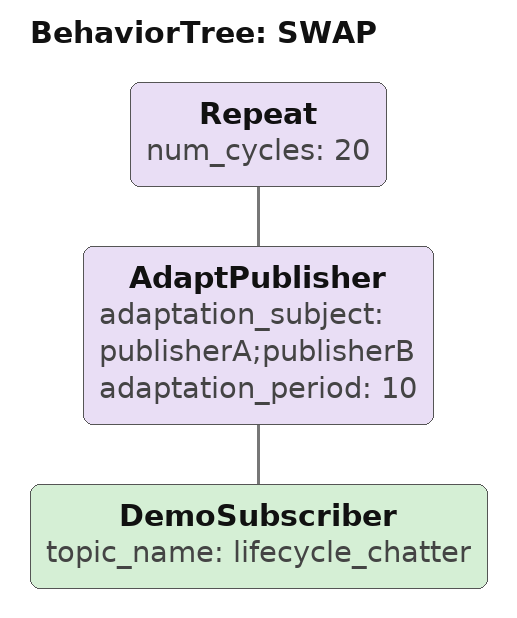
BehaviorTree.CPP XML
<root BTCPP_format="4">
  <BehaviorTree ID="SWAP">

	<Repeat num_cycles="20">

		<AdaptPublisher adaptation_subject="publisherA;publisherB" adaptation_period="10">
			<DemoSubscriber topic_name="lifecycle_chatter" />
		</AdaptPublisher>
	</Repeat>
  </BehaviorTree>
</root>
